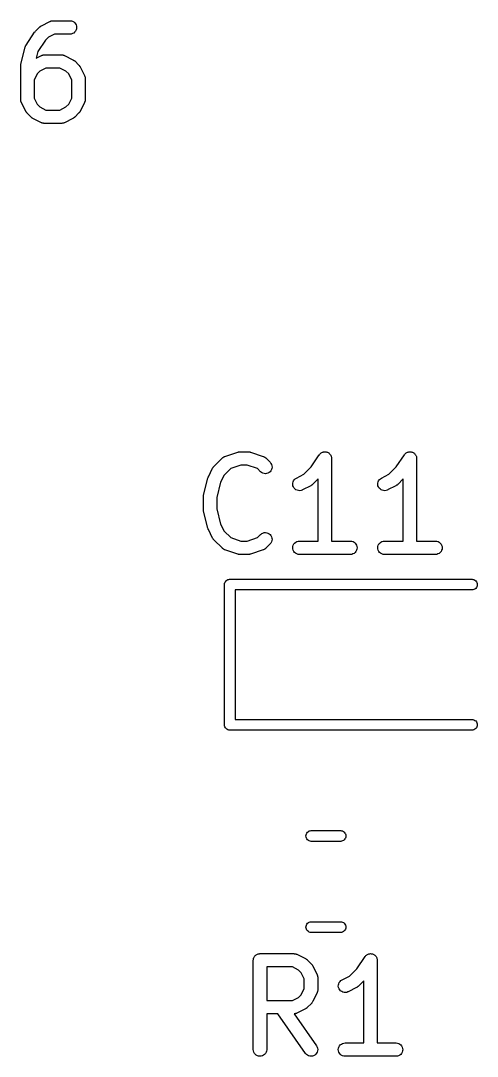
# Model space of a CAD drawing. Extents: x 123.1 to 175.8, y -128.4 to -81.3.
# Drawn here: x 156.51 to 161.62, y -122.83 to -111.23 of the extents above; entities that cross this region are included whole.
import ezdxf

# ---------------------------------------------------------------- set-up
doc = ezdxf.new("R2010")
doc.units = 0
doc.header["$MEASUREMENT"] = 0
doc.layers.add('BLACK', color=7, linetype='CONTINUOUS')

msp = doc.modelspace()

# ---------------------------------------------------------------- linework, layer by layer
at = {"layer": 'BLACK', "linetype": 'CONTINUOUS'}
for p, q in [((156.678, -111.353), (156.726, -111.305)), ((156.726, -111.304), (156.73, -111.302)), ((156.726, -111.305), (156.726, -111.304)), ((156.73, -111.302), (156.733, -111.299)), ((156.733, -111.299), (156.735, -111.297)), ((156.735, -111.297), (156.738, -111.295)), ((156.738, -111.295), (156.742, -111.293)), ((156.742, -111.293), (156.745, -111.291)), ((156.745, -111.291), (156.84, -111.243)), ((156.84, -111.243), (156.841, -111.243)), ((156.841, -111.243), (156.843, -111.242)), ((156.843, -111.242), (156.845, -111.241)), ((156.845, -111.241), (156.85, -111.24)), ((156.85, -111.24), (156.855, -111.238)), ((156.855, -111.238), (156.857, -111.237)), ((156.857, -111.237), (156.859, -111.237)), ((156.859, -111.237), (156.865, -111.236)), ((156.865, -111.236), (156.87, -111.236)), ((156.87, -111.236), (156.872, -111.236)), ((156.872, -111.236), (156.874, -111.235)), ((156.874, -111.235), (157.064, -111.235)), ((157.064, -111.235), (157.066, -111.235)), ((157.066, -111.235), (157.08, -111.237)), ((157.08, -111.237), (157.094, -111.241)), ((157.094, -111.241), (157.107, -111.248)), ((157.107, -111.248), (157.118, -111.258)), ((157.118, -111.258), (157.127, -111.269)), ((157.127, -111.269), (157.134, -111.282)), ((157.134, -111.282), (157.138, -111.296)), ((157.138, -111.325), (157.134, -111.339)), ((157.138, -111.296), (157.139, -111.311)), ((157.139, -111.311), (157.138, -111.325)), ((156.573, -111.507), (156.669, -111.364)), ((156.669, -111.363), (156.674, -111.358)), ((156.669, -111.364), (156.669, -111.363)), ((156.669, -111.364), (156.669, -111.364)), ((156.669, -111.364), (156.669, -111.364)), ((156.669, -111.364), (156.669, -111.364)), ((156.674, -111.358), (156.678, -111.353)), ((156.823, -111.42), (156.789, -111.453)), ((156.892, -111.385), (156.823, -111.42)), ((157.064, -111.385), (156.892, -111.385)), ((157.079, -111.384), (157.064, -111.385)), ((157.093, -111.38), (157.079, -111.384)), ((157.106, -111.373), (157.093, -111.38)), ((157.117, -111.364), (157.106, -111.373)), ((157.127, -111.352), (157.117, -111.364)), ((157.134, -111.339), (157.127, -111.352)), ((156.516, -111.721), (156.563, -111.53)), ((156.563, -111.529), (156.565, -111.525)), ((156.563, -111.53), (156.563, -111.529)), ((156.565, -111.525), (156.567, -111.52)), ((156.567, -111.52), (156.568, -111.518)), ((156.568, -111.518), (156.569, -111.516)), ((156.569, -111.516), (156.571, -111.511)), ((156.571, -111.511), (156.573, -111.507)), ((156.789, -111.453), (156.706, -111.579)), ((156.706, -111.579), (156.687, -111.653)), ((156.687, -111.653), (156.745, -111.624)), ((156.745, -111.624), (156.746, -111.624)), ((156.746, -111.624), (156.748, -111.623)), ((156.748, -111.623), (156.75, -111.622)), ((156.75, -111.622), (156.755, -111.621)), ((156.755, -111.621), (156.76, -111.619)), ((156.76, -111.619), (156.762, -111.618)), ((156.762, -111.618), (156.764, -111.618)), ((156.764, -111.618), (156.769, -111.617)), ((156.769, -111.617), (156.774, -111.616)), ((156.774, -111.616), (156.777, -111.617)), ((156.777, -111.617), (156.779, -111.616)), ((156.779, -111.616), (156.969, -111.616)), ((156.969, -111.616), (156.97, -111.616)), ((156.97, -111.616), (156.972, -111.617)), ((156.972, -111.617), (156.975, -111.617)), ((156.975, -111.617), (156.98, -111.617)), ((156.98, -111.617), (156.985, -111.618)), ((156.985, -111.618), (156.987, -111.619)), ((156.987, -111.619), (156.989, -111.619)), ((156.989, -111.619), (156.994, -111.621)), ((156.994, -111.621), (156.999, -111.622)), ((156.999, -111.622), (157.001, -111.623)), ((157.001, -111.623), (157.003, -111.624)), ((157.003, -111.624), (157.098, -111.672)), ((157.098, -111.672), (157.099, -111.672)), ((157.099, -111.672), (157.102, -111.675)), ((157.102, -111.675), (157.106, -111.677)), ((157.106, -111.677), (157.109, -111.679)), ((157.109, -111.679), (157.111, -111.68)), ((156.513, -111.735), (156.514, -111.729)), ((156.513, -111.737), (156.513, -111.735)), ((156.513, -111.738), (156.513, -111.737)), ((156.513, -111.739), (156.513, -111.738)), ((156.513, -112.12), (156.513, -111.739)), ((156.514, -111.729), (156.515, -111.723)), ((156.515, -111.722), (156.516, -111.721)), ((156.515, -111.723), (156.515, -111.722)), ((156.796, -111.766), (156.728, -111.801)), ((156.952, -111.766), (156.796, -111.766)), ((157.02, -111.801), (156.952, -111.766)), ((157.111, -111.68), (157.114, -111.683)), ((157.114, -111.683), (157.118, -111.686)), ((157.118, -111.686), (157.165, -111.734)), ((157.165, -111.734), (157.166, -111.734)), ((157.166, -111.734), (157.168, -111.738)), ((157.168, -111.738), (157.171, -111.741)), ((157.171, -111.741), (157.173, -111.743)), ((157.173, -111.743), (157.175, -111.746)), ((157.175, -111.746), (157.177, -111.749)), ((157.177, -111.749), (157.179, -111.753)), ((157.179, -111.753), (157.227, -111.848)), ((156.698, -111.831), (156.663, -111.9)), ((156.663, -111.9), (156.663, -112.102)), ((156.728, -111.801), (156.698, -111.831)), ((157.05, -111.831), (157.02, -111.801)), ((157.085, -111.9), (157.05, -111.831)), ((157.085, -112.102), (157.085, -111.9)), ((157.227, -111.848), (157.227, -111.849)), ((157.227, -111.849), (157.228, -111.851)), ((157.228, -111.851), (157.229, -111.853)), ((157.229, -111.853), (157.231, -111.858)), ((157.231, -111.858), (157.232, -111.863)), ((157.232, -111.863), (157.233, -111.865)), ((157.233, -111.865), (157.233, -111.867)), ((157.233, -111.867), (157.234, -111.872)), ((157.234, -111.872), (157.235, -111.877)), ((157.235, -111.877), (157.234, -111.88)), ((157.234, -111.88), (157.235, -111.882)), ((157.235, -111.882), (157.235, -112.12)), ((156.513, -112.122), (156.513, -112.12)), ((156.513, -112.124), (156.513, -112.122)), ((156.514, -112.129), (156.513, -112.124)), ((156.515, -112.134), (156.514, -112.129)), ((156.515, -112.137), (156.515, -112.134)), ((156.516, -112.139), (156.515, -112.137)), ((156.517, -112.144), (156.516, -112.139)), ((156.663, -112.102), (156.698, -112.171)), ((157.05, -112.171), (157.085, -112.102)), ((157.232, -112.14), (157.23, -112.145)), ((157.233, -112.135), (157.232, -112.138)), ((157.232, -112.138), (157.232, -112.14)), ((157.234, -112.13), (157.233, -112.135)), ((157.235, -112.121), (157.234, -112.123)), ((157.234, -112.123), (157.235, -112.125)), ((157.235, -112.125), (157.234, -112.13)), ((157.235, -112.12), (157.235, -112.121)), ((156.519, -112.148), (156.517, -112.144)), ((156.52, -112.15), (156.519, -112.148)), ((156.521, -112.153), (156.52, -112.15)), ((156.569, -112.249), (156.521, -112.153)), ((156.521, -112.153), (156.521, -112.153)), ((156.571, -112.252), (156.569, -112.249)), ((156.573, -112.256), (156.571, -112.252)), ((156.575, -112.258), (156.573, -112.256)), ((156.577, -112.261), (156.575, -112.258)), ((156.698, -112.171), (156.728, -112.201)), ((156.728, -112.201), (156.796, -112.235)), ((156.796, -112.235), (156.952, -112.235)), ((156.952, -112.235), (157.02, -112.201)), ((157.02, -112.201), (157.05, -112.171)), ((157.174, -112.257), (157.172, -112.259)), ((157.176, -112.253), (157.174, -112.257)), ((157.179, -112.25), (157.176, -112.253)), ((157.227, -112.153), (157.179, -112.249)), ((157.179, -112.249), (157.179, -112.25)), ((157.228, -112.151), (157.227, -112.153)), ((157.229, -112.149), (157.228, -112.151)), ((157.23, -112.145), (157.229, -112.149)), ((156.58, -112.264), (156.577, -112.261)), ((156.582, -112.267), (156.58, -112.264)), ((156.583, -112.268), (156.582, -112.267)), ((156.63, -112.316), (156.583, -112.268)), ((156.634, -112.318), (156.63, -112.316)), ((156.637, -112.321), (156.634, -112.318)), ((156.639, -112.323), (156.637, -112.321)), ((156.642, -112.325), (156.639, -112.323)), ((156.646, -112.327), (156.642, -112.325)), ((156.649, -112.329), (156.646, -112.327)), ((156.65, -112.33), (156.649, -112.329)), ((156.745, -112.377), (156.65, -112.33)), ((157.098, -112.33), (157.003, -112.377)), ((157.102, -112.328), (157.098, -112.33)), ((157.105, -112.326), (157.102, -112.328)), ((157.108, -112.324), (157.105, -112.326)), ((157.11, -112.322), (157.108, -112.324)), ((157.113, -112.319), (157.11, -112.322)), ((157.117, -112.317), (157.113, -112.319)), ((157.118, -112.316), (157.117, -112.317)), ((157.165, -112.268), (157.118, -112.316)), ((157.168, -112.265), (157.165, -112.268)), ((157.171, -112.262), (157.168, -112.265)), ((157.172, -112.259), (157.171, -112.262)), ((156.747, -112.378), (156.745, -112.377)), ((156.749, -112.379), (156.747, -112.378)), ((156.754, -112.381), (156.749, -112.379)), ((156.759, -112.383), (156.754, -112.381)), ((156.761, -112.383), (156.759, -112.383)), ((156.763, -112.384), (156.761, -112.383)), ((156.768, -112.384), (156.763, -112.384)), ((156.773, -112.385), (156.768, -112.384)), ((156.776, -112.385), (156.773, -112.385)), ((156.778, -112.385), (156.776, -112.385)), ((156.779, -112.385), (156.778, -112.385)), ((156.969, -112.385), (156.779, -112.385)), ((156.971, -112.385), (156.969, -112.385)), ((156.974, -112.385), (156.971, -112.385)), ((156.979, -112.384), (156.974, -112.385)), ((156.984, -112.384), (156.979, -112.384)), ((156.986, -112.383), (156.984, -112.384)), ((156.988, -112.383), (156.986, -112.383)), ((156.993, -112.381), (156.988, -112.383)), ((156.998, -112.38), (156.993, -112.381)), ((157, -112.379), (156.998, -112.38)), ((157.002, -112.378), (157, -112.379)), ((157.003, -112.377), (157.002, -112.378)), ((158.8, -116.114), (158.943, -116.066)), ((158.943, -116.066), (158.944, -116.066)), ((158.944, -116.066), (158.948, -116.065)), ((158.948, -116.065), (158.952, -116.064)), ((158.952, -116.064), (158.955, -116.064)), ((158.955, -116.064), (158.958, -116.063)), ((158.958, -116.063), (158.962, -116.063)), ((158.962, -116.063), (158.966, -116.062)), ((158.966, -116.062), (159.062, -116.062)), ((159.062, -116.062), (159.063, -116.062)), ((159.063, -116.062), (159.067, -116.063)), ((159.067, -116.063), (159.071, -116.063)), ((159.071, -116.063), (159.074, -116.064)), ((159.074, -116.064), (159.077, -116.064)), ((159.077, -116.064), (159.081, -116.065)), ((159.081, -116.065), (159.085, -116.066)), ((159.085, -116.066), (159.228, -116.114)), ((159.862, -116.089), (159.866, -116.084)), ((159.866, -116.084), (159.872, -116.079)), ((159.866, -116.084), (159.866, -116.084)), ((159.866, -116.084), (159.866, -116.084)), ((159.872, -116.079), (159.878, -116.075)), ((159.878, -116.075), (159.885, -116.071)), ((159.878, -116.075), (159.878, -116.075)), ((159.878, -116.075), (159.878, -116.075)), ((159.885, -116.071), (159.891, -116.068)), ((159.891, -116.068), (159.898, -116.066)), ((159.891, -116.068), (159.891, -116.068)), ((159.891, -116.068), (159.891, -116.068)), ((159.898, -116.066), (159.905, -116.064)), ((159.905, -116.064), (159.912, -116.063)), ((159.905, -116.064), (159.905, -116.064)), ((159.905, -116.064), (159.905, -116.064)), ((159.912, -116.063), (159.919, -116.062)), ((159.919, -116.062), (159.919, -116.062)), ((159.919, -116.062), (159.927, -116.063)), ((159.919, -116.062), (159.919, -116.062)), ((159.927, -116.063), (159.934, -116.064)), ((159.934, -116.064), (159.934, -116.064)), ((159.934, -116.064), (159.934, -116.064)), ((159.934, -116.064), (159.941, -116.066)), ((159.941, -116.066), (159.948, -116.068)), ((159.948, -116.068), (159.948, -116.068)), ((159.948, -116.068), (159.948, -116.068)), ((159.948, -116.068), (159.955, -116.072)), ((159.955, -116.072), (159.961, -116.075)), ((159.961, -116.075), (159.961, -116.075)), ((159.961, -116.075), (159.961, -116.075)), ((159.961, -116.075), (159.966, -116.08)), ((159.966, -116.08), (159.972, -116.085)), ((159.972, -116.085), (159.972, -116.085)), ((159.972, -116.085), (159.972, -116.085)), ((159.972, -116.085), (159.977, -116.091)), ((160.814, -116.089), (160.819, -116.084)), ((160.819, -116.084), (160.825, -116.079)), ((160.819, -116.084), (160.819, -116.084)), ((160.819, -116.084), (160.819, -116.084)), ((160.825, -116.079), (160.83, -116.075)), ((160.83, -116.075), (160.837, -116.071)), ((160.83, -116.075), (160.83, -116.075)), ((160.83, -116.075), (160.83, -116.075)), ((160.837, -116.071), (160.843, -116.068)), ((160.843, -116.068), (160.85, -116.066)), ((160.843, -116.068), (160.843, -116.068)), ((160.843, -116.068), (160.843, -116.068)), ((160.85, -116.066), (160.857, -116.064)), ((160.857, -116.064), (160.864, -116.063)), ((160.857, -116.064), (160.857, -116.064)), ((160.857, -116.064), (160.857, -116.064)), ((160.864, -116.063), (160.872, -116.062)), ((160.872, -116.062), (160.872, -116.062)), ((160.872, -116.062), (160.879, -116.063)), ((160.872, -116.062), (160.872, -116.062)), ((160.879, -116.063), (160.886, -116.064)), ((160.886, -116.064), (160.886, -116.064)), ((160.886, -116.064), (160.886, -116.064)), ((160.886, -116.064), (160.894, -116.066)), ((160.894, -116.066), (160.9, -116.068)), ((160.9, -116.068), (160.9, -116.068)), ((160.9, -116.068), (160.9, -116.068)), ((160.9, -116.068), (160.907, -116.072)), ((160.907, -116.072), (160.913, -116.075)), ((160.913, -116.075), (160.913, -116.075)), ((160.913, -116.075), (160.913, -116.075)), ((160.913, -116.075), (160.919, -116.08)), ((160.919, -116.08), (160.924, -116.085)), ((160.924, -116.085), (160.924, -116.085)), ((160.924, -116.085), (160.924, -116.085)), ((160.924, -116.085), (160.929, -116.091)), ((158.675, -116.227), (158.771, -116.132)), ((158.771, -116.131), (158.773, -116.13)), ((158.771, -116.132), (158.771, -116.131)), ((158.773, -116.13), (158.775, -116.128)), ((158.775, -116.128), (158.779, -116.125)), ((158.779, -116.125), (158.783, -116.122)), ((158.783, -116.122), (158.785, -116.121)), ((158.785, -116.121), (158.786, -116.12)), ((158.786, -116.12), (158.791, -116.118)), ((158.791, -116.118), (158.796, -116.115)), ((158.796, -116.115), (158.798, -116.115)), ((158.798, -116.115), (158.8, -116.114)), ((159.228, -116.114), (159.229, -116.114)), ((159.229, -116.114), (159.231, -116.115)), ((159.231, -116.115), (159.233, -116.116)), ((159.233, -116.116), (159.238, -116.118)), ((159.238, -116.118), (159.243, -116.12)), ((159.243, -116.12), (159.244, -116.122)), ((159.244, -116.122), (159.246, -116.123)), ((159.246, -116.123), (159.25, -116.126)), ((159.25, -116.126), (159.254, -116.129)), ((159.254, -116.129), (159.256, -116.131)), ((159.256, -116.131), (159.258, -116.132)), ((159.258, -116.132), (159.305, -116.18)), ((159.305, -116.18), (159.306, -116.18)), ((159.306, -116.18), (159.315, -116.192)), ((159.315, -116.192), (159.322, -116.205)), ((159.765, -116.232), (159.856, -116.096)), ((159.856, -116.096), (159.857, -116.095)), ((159.857, -116.095), (159.862, -116.089)), ((159.857, -116.095), (159.857, -116.095)), ((159.857, -116.095), (159.857, -116.095)), ((159.857, -116.095), (159.857, -116.095)), ((159.977, -116.091), (159.981, -116.096)), ((159.981, -116.096), (159.981, -116.096)), ((159.981, -116.096), (159.981, -116.096)), ((159.981, -116.096), (159.985, -116.103)), ((159.985, -116.103), (159.988, -116.109)), ((159.988, -116.109), (159.988, -116.109)), ((159.988, -116.109), (159.988, -116.109)), ((159.988, -116.109), (159.99, -116.116)), ((159.99, -116.116), (159.992, -116.123)), ((159.992, -116.123), (159.992, -116.123)), ((159.992, -116.123), (159.992, -116.123)), ((159.992, -116.123), (159.993, -116.13)), ((159.993, -116.13), (159.994, -116.137)), ((159.994, -116.137), (159.994, -117.062)), ((160.718, -116.232), (160.809, -116.096)), ((160.809, -116.095), (160.814, -116.089)), ((160.809, -116.096), (160.809, -116.095)), ((160.809, -116.095), (160.809, -116.095)), ((160.809, -116.095), (160.809, -116.095)), ((160.809, -116.095), (160.809, -116.095)), ((160.929, -116.091), (160.934, -116.096)), ((160.934, -116.096), (160.934, -116.096)), ((160.934, -116.096), (160.934, -116.096)), ((160.934, -116.096), (160.937, -116.103)), ((160.937, -116.103), (160.941, -116.109)), ((160.941, -116.109), (160.941, -116.109)), ((160.941, -116.109), (160.941, -116.109)), ((160.941, -116.109), (160.943, -116.116)), ((160.943, -116.116), (160.945, -116.123)), ((160.945, -116.123), (160.945, -116.123)), ((160.945, -116.123), (160.945, -116.123)), ((160.945, -116.123), (160.945, -116.13)), ((160.945, -116.13), (160.946, -116.137)), ((160.946, -116.137), (160.946, -117.062)), ((158.614, -116.342), (158.661, -116.247)), ((158.661, -116.247), (158.662, -116.246)), ((158.662, -116.246), (158.664, -116.242)), ((158.664, -116.242), (158.666, -116.239)), ((158.666, -116.239), (158.668, -116.236)), ((158.668, -116.236), (158.67, -116.233)), ((158.67, -116.233), (158.673, -116.23)), ((158.673, -116.23), (158.675, -116.227)), ((158.864, -116.251), (158.79, -116.325)), ((158.979, -116.212), (158.864, -116.251)), ((159.049, -116.212), (158.979, -116.212)), ((159.164, -116.251), (159.049, -116.212)), ((159.199, -116.286), (159.164, -116.251)), ((159.21, -116.295), (159.199, -116.286)), ((159.223, -116.302), (159.21, -116.295)), ((159.237, -116.306), (159.223, -116.302)), ((159.252, -116.308), (159.237, -116.306)), ((159.266, -116.306), (159.252, -116.308)), ((159.28, -116.302), (159.266, -116.306)), ((159.293, -116.295), (159.28, -116.302)), ((159.305, -116.286), (159.293, -116.295)), ((159.314, -116.275), (159.305, -116.286)), ((159.321, -116.262), (159.314, -116.275)), ((159.326, -116.248), (159.321, -116.262)), ((159.322, -116.205), (159.326, -116.219)), ((159.326, -116.219), (159.327, -116.233)), ((159.327, -116.233), (159.326, -116.248)), ((159.6, -116.356), (159.684, -116.314)), ((159.684, -116.314), (159.765, -116.232)), ((160.552, -116.356), (160.636, -116.314)), ((160.636, -116.314), (160.718, -116.232)), ((158.56, -116.548), (158.608, -116.357)), ((158.608, -116.356), (158.611, -116.349)), ((158.608, -116.357), (158.608, -116.356)), ((158.608, -116.356), (158.608, -116.356)), ((158.608, -116.356), (158.608, -116.356)), ((158.611, -116.349), (158.613, -116.343)), ((158.613, -116.343), (158.614, -116.342)), ((158.614, -116.342), (158.614, -116.342)), ((158.751, -116.402), (158.708, -116.575)), ((158.79, -116.325), (158.751, -116.402)), ((159.558, -116.428), (159.559, -116.413)), ((159.561, -116.442), (159.558, -116.428)), ((159.559, -116.413), (159.562, -116.399)), ((159.562, -116.399), (159.568, -116.386)), ((159.568, -116.386), (159.577, -116.374)), ((159.577, -116.374), (159.587, -116.364)), ((159.587, -116.364), (159.6, -116.356)), ((159.777, -116.432), (159.774, -116.435)), ((159.781, -116.429), (159.777, -116.432)), ((159.844, -116.366), (159.781, -116.429)), ((159.781, -116.429), (159.781, -116.429)), ((159.844, -117.062), (159.844, -116.366)), ((160.511, -116.413), (160.514, -116.399)), ((160.511, -116.428), (160.511, -116.413)), ((160.513, -116.442), (160.511, -116.428)), ((160.514, -116.399), (160.52, -116.386)), ((160.52, -116.386), (160.529, -116.374)), ((160.529, -116.374), (160.54, -116.364)), ((160.54, -116.364), (160.552, -116.356)), ((160.73, -116.432), (160.727, -116.435)), ((160.733, -116.429), (160.73, -116.432)), ((160.734, -116.429), (160.733, -116.429)), ((160.796, -116.366), (160.734, -116.429)), ((160.796, -117.062), (160.796, -116.366)), ((158.56, -116.549), (158.56, -116.548)), ((158.56, -116.55), (158.56, -116.549)), ((159.566, -116.456), (159.561, -116.442)), ((159.573, -116.469), (159.566, -116.456)), ((159.583, -116.479), (159.573, -116.469)), ((159.595, -116.488), (159.583, -116.479)), ((159.609, -116.494), (159.595, -116.488)), ((159.623, -116.497), (159.609, -116.494)), ((159.637, -116.498), (159.623, -116.497)), ((159.652, -116.496), (159.637, -116.498)), ((159.666, -116.491), (159.652, -116.496)), ((159.667, -116.49), (159.666, -116.491)), ((159.762, -116.443), (159.667, -116.49)), ((159.765, -116.44), (159.762, -116.443)), ((159.769, -116.438), (159.765, -116.44)), ((159.772, -116.436), (159.769, -116.438)), ((159.774, -116.435), (159.772, -116.436)), ((160.518, -116.456), (160.513, -116.442)), ((160.526, -116.469), (160.518, -116.456)), ((160.536, -116.479), (160.526, -116.469)), ((160.548, -116.488), (160.536, -116.479)), ((160.561, -116.494), (160.548, -116.488)), ((160.575, -116.497), (160.561, -116.494)), ((160.59, -116.498), (160.575, -116.497)), ((160.604, -116.496), (160.59, -116.498)), ((160.618, -116.491), (160.604, -116.496)), ((160.619, -116.49), (160.618, -116.491)), ((160.714, -116.443), (160.619, -116.49)), ((160.718, -116.44), (160.714, -116.443)), ((160.722, -116.438), (160.718, -116.44)), ((160.724, -116.436), (160.722, -116.438)), ((160.727, -116.435), (160.724, -116.436)), ((158.558, -116.562), (158.559, -116.556)), ((158.558, -116.564), (158.558, -116.562)), ((158.558, -116.565), (158.558, -116.564)), ((158.558, -116.566), (158.558, -116.565)), ((158.558, -116.709), (158.558, -116.566)), ((158.559, -116.556), (158.56, -116.55)), ((158.708, -116.575), (158.708, -116.7)), ((158.558, -116.71), (158.558, -116.709)), ((158.558, -116.711), (158.558, -116.71)), ((158.559, -116.717), (158.558, -116.711)), ((158.56, -116.723), (158.559, -116.717)), ((158.56, -116.725), (158.56, -116.723)), ((158.56, -116.726), (158.56, -116.725)), ((158.56, -116.727), (158.56, -116.726)), ((158.608, -116.917), (158.56, -116.727)), ((158.708, -116.7), (158.751, -116.873)), ((158.751, -116.873), (158.79, -116.95)), ((158.608, -116.918), (158.608, -116.917)), ((158.611, -116.925), (158.608, -116.918)), ((158.608, -116.918), (158.608, -116.918)), ((158.613, -116.931), (158.611, -116.925)), ((158.613, -116.932), (158.613, -116.931)), ((158.614, -116.933), (158.613, -116.932)), ((158.613, -116.932), (158.613, -116.932)), ((158.661, -117.028), (158.614, -116.933)), ((158.79, -116.95), (158.864, -117.024)), ((159.164, -117.024), (159.199, -116.989)), ((159.199, -116.989), (159.2, -116.988)), ((159.2, -116.988), (159.211, -116.979)), ((159.211, -116.979), (159.224, -116.973)), ((159.224, -116.973), (159.238, -116.968)), ((159.238, -116.968), (159.253, -116.967)), ((159.253, -116.967), (159.267, -116.969)), ((159.267, -116.969), (159.281, -116.973)), ((159.281, -116.973), (159.294, -116.98)), ((159.294, -116.98), (159.306, -116.989)), ((159.306, -116.989), (159.315, -117.001)), ((159.315, -117.001), (159.322, -117.014)), ((158.663, -117.032), (158.661, -117.028)), ((158.665, -117.035), (158.663, -117.032)), ((158.667, -117.038), (158.665, -117.035)), ((158.669, -117.04), (158.667, -117.038)), ((158.672, -117.044), (158.669, -117.04)), ((158.675, -117.047), (158.672, -117.044)), ((158.675, -117.048), (158.675, -117.047)), ((158.771, -117.143), (158.675, -117.048)), ((158.864, -117.024), (158.979, -117.062)), ((158.979, -117.062), (159.049, -117.062)), ((159.049, -117.062), (159.164, -117.024)), ((159.305, -117.095), (159.258, -117.143)), ((159.314, -117.084), (159.305, -117.095)), ((159.321, -117.071), (159.314, -117.084)), ((159.326, -117.057), (159.321, -117.071)), ((159.322, -117.014), (159.326, -117.028)), ((159.326, -117.028), (159.327, -117.042)), ((159.327, -117.042), (159.326, -117.057)), ((159.558, -117.137), (159.56, -117.122)), ((159.56, -117.122), (159.564, -117.108)), ((159.564, -117.108), (159.571, -117.095)), ((159.571, -117.095), (159.58, -117.084)), ((159.58, -117.084), (159.592, -117.075)), ((159.592, -117.075), (159.605, -117.068)), ((159.605, -117.068), (159.619, -117.064)), ((159.619, -117.064), (159.633, -117.062)), ((159.633, -117.062), (159.844, -117.062)), ((159.994, -117.062), (160.205, -117.062)), ((160.205, -117.062), (160.206, -117.062)), ((160.206, -117.062), (160.22, -117.064)), ((160.22, -117.064), (160.234, -117.068)), ((160.234, -117.068), (160.247, -117.075)), ((160.247, -117.075), (160.258, -117.085)), ((160.258, -117.085), (160.267, -117.096)), ((160.267, -117.096), (160.274, -117.109)), ((160.274, -117.109), (160.278, -117.123)), ((160.278, -117.123), (160.28, -117.138)), ((160.51, -117.137), (160.512, -117.122)), ((160.512, -117.122), (160.516, -117.108)), ((160.516, -117.108), (160.523, -117.095)), ((160.523, -117.095), (160.533, -117.084)), ((160.533, -117.084), (160.544, -117.075)), ((160.544, -117.075), (160.557, -117.068)), ((160.557, -117.068), (160.571, -117.064)), ((160.571, -117.064), (160.585, -117.062)), ((160.585, -117.062), (160.796, -117.062)), ((160.946, -117.062), (161.157, -117.062)), ((161.157, -117.062), (161.158, -117.062)), ((161.158, -117.062), (161.172, -117.064)), ((161.172, -117.064), (161.186, -117.068)), ((161.186, -117.068), (161.199, -117.075)), ((161.199, -117.075), (161.21, -117.085)), ((161.21, -117.085), (161.22, -117.096)), ((161.22, -117.096), (161.226, -117.109)), ((161.226, -117.109), (161.231, -117.123)), ((161.231, -117.123), (161.232, -117.138)), ((158.772, -117.144), (158.771, -117.143)), ((158.774, -117.146), (158.772, -117.144)), ((158.778, -117.149), (158.774, -117.146)), ((158.782, -117.152), (158.778, -117.149)), ((158.784, -117.153), (158.782, -117.152)), ((158.786, -117.154), (158.784, -117.153)), ((158.79, -117.157), (158.786, -117.154)), ((158.795, -117.159), (158.79, -117.157)), ((158.797, -117.16), (158.795, -117.159)), ((158.799, -117.161), (158.797, -117.16)), ((158.8, -117.161), (158.799, -117.161)), ((158.943, -117.209), (158.8, -117.161)), ((158.947, -117.209), (158.943, -117.209)), ((158.951, -117.211), (158.947, -117.209)), ((158.954, -117.211), (158.951, -117.211)), ((158.957, -117.212), (158.954, -117.211)), ((158.961, -117.212), (158.957, -117.212)), ((158.965, -117.212), (158.961, -117.212)), ((158.966, -117.212), (158.965, -117.212)), ((159.062, -117.212), (158.966, -117.212)), ((159.066, -117.212), (159.062, -117.212)), ((159.07, -117.212), (159.066, -117.212)), ((159.073, -117.211), (159.07, -117.212)), ((159.076, -117.211), (159.073, -117.211)), ((159.08, -117.21), (159.076, -117.211)), ((159.084, -117.209), (159.08, -117.21)), ((159.085, -117.209), (159.084, -117.209)), ((159.228, -117.161), (159.085, -117.209)), ((159.23, -117.16), (159.228, -117.161)), ((159.232, -117.159), (159.23, -117.16)), ((159.237, -117.157), (159.232, -117.159)), ((159.242, -117.155), (159.237, -117.157)), ((159.243, -117.154), (159.242, -117.155)), ((159.245, -117.153), (159.243, -117.154)), ((159.249, -117.149), (159.245, -117.153)), ((159.254, -117.147), (159.249, -117.149)), ((159.255, -117.145), (159.254, -117.147)), ((159.257, -117.144), (159.255, -117.145)), ((159.258, -117.143), (159.257, -117.144)), ((159.559, -117.151), (159.558, -117.137)), ((159.564, -117.165), (159.559, -117.151)), ((159.57, -117.178), (159.564, -117.165)), ((159.58, -117.19), (159.57, -117.178)), ((159.591, -117.199), (159.58, -117.19)), ((159.604, -117.206), (159.591, -117.199)), ((159.618, -117.211), (159.604, -117.206)), ((159.632, -117.212), (159.618, -117.211)), ((159.633, -117.212), (159.632, -117.212)), ((160.205, -117.212), (159.633, -117.212)), ((160.219, -117.211), (160.205, -117.212)), ((160.233, -117.207), (160.219, -117.211)), ((160.246, -117.2), (160.233, -117.207)), ((160.257, -117.191), (160.246, -117.2)), ((160.267, -117.179), (160.257, -117.191)), ((160.274, -117.166), (160.267, -117.179)), ((160.278, -117.152), (160.274, -117.166)), ((160.28, -117.138), (160.278, -117.152)), ((160.512, -117.151), (160.51, -117.137)), ((160.516, -117.165), (160.512, -117.151)), ((160.523, -117.178), (160.516, -117.165)), ((160.532, -117.19), (160.523, -117.178)), ((160.543, -117.199), (160.532, -117.19)), ((160.556, -117.206), (160.543, -117.199)), ((160.57, -117.211), (160.556, -117.206)), ((160.584, -117.212), (160.57, -117.211)), ((160.585, -117.212), (160.584, -117.212)), ((161.157, -117.212), (160.585, -117.212)), ((161.171, -117.211), (161.157, -117.212)), ((161.185, -117.207), (161.171, -117.211)), ((161.198, -117.2), (161.185, -117.207)), ((161.21, -117.191), (161.198, -117.2)), ((161.219, -117.179), (161.21, -117.191)), ((161.226, -117.166), (161.219, -117.179)), ((161.23, -117.152), (161.226, -117.166)), ((161.232, -117.138), (161.23, -117.152)), ((158.795, -117.55), (158.796, -117.538)), ((158.795, -117.553), (158.795, -117.55)), ((158.795, -119.117), (158.795, -117.553)), ((158.796, -117.538), (158.799, -117.527)), ((158.799, -117.527), (158.805, -117.517)), ((158.805, -117.517), (158.812, -117.507)), ((158.812, -117.507), (158.822, -117.5)), ((158.822, -117.5), (158.832, -117.494)), ((158.832, -117.494), (158.843, -117.491)), ((158.843, -117.491), (158.852, -117.49)), ((158.852, -117.49), (158.855, -117.49)), ((158.855, -117.49), (158.858, -117.49)), ((158.858, -117.49), (161.568, -117.49)), ((161.568, -117.49), (161.577, -117.491)), ((161.577, -117.491), (161.588, -117.494)), ((161.588, -117.494), (161.598, -117.5)), ((161.598, -117.5), (161.608, -117.507)), ((161.608, -117.593), (161.598, -117.6)), ((161.608, -117.507), (161.615, -117.517)), ((161.615, -117.583), (161.608, -117.593)), ((161.615, -117.517), (161.621, -117.527)), ((161.621, -117.573), (161.615, -117.583)), ((161.621, -117.527), (161.624, -117.538)), ((161.624, -117.562), (161.621, -117.573)), ((161.624, -117.538), (161.625, -117.55)), ((161.625, -117.55), (161.624, -117.562)), ((161.568, -117.61), (158.915, -117.61)), ((158.915, -117.61), (158.915, -119.06)), ((161.577, -117.609), (161.568, -117.61)), ((161.588, -117.606), (161.577, -117.609)), ((161.598, -117.6), (161.588, -117.606)), ((158.915, -119.06), (161.568, -119.06)), ((161.568, -119.06), (161.577, -119.061)), ((161.577, -119.061), (161.588, -119.064)), ((161.588, -119.064), (161.598, -119.07)), ((161.598, -119.07), (161.608, -119.077)), ((161.608, -119.077), (161.615, -119.087)), ((161.615, -119.087), (161.621, -119.097)), ((161.621, -119.097), (161.624, -119.108)), ((158.795, -119.12), (158.795, -119.117)), ((158.796, -119.132), (158.795, -119.12)), ((158.799, -119.143), (158.796, -119.132)), ((158.805, -119.153), (158.799, -119.143)), ((158.812, -119.163), (158.805, -119.153)), ((158.822, -119.17), (158.812, -119.163)), ((158.832, -119.176), (158.822, -119.17)), ((158.843, -119.179), (158.832, -119.176)), ((158.852, -119.18), (158.843, -119.179)), ((158.855, -119.18), (158.852, -119.18)), ((158.852, -119.18), (158.852, -119.18)), ((158.858, -119.18), (158.855, -119.18)), ((161.568, -119.18), (158.858, -119.18)), ((161.577, -119.179), (161.568, -119.18)), ((161.588, -119.176), (161.577, -119.179)), ((161.598, -119.17), (161.588, -119.176)), ((161.608, -119.163), (161.598, -119.17)), ((161.615, -119.153), (161.608, -119.163)), ((161.621, -119.143), (161.615, -119.153)), ((161.624, -119.132), (161.621, -119.143)), ((161.624, -119.108), (161.625, -119.12)), ((161.625, -119.12), (161.624, -119.132)), ((159.707, -120.365), (159.708, -120.353)), ((159.708, -120.377), (159.707, -120.365)), ((159.708, -120.353), (159.712, -120.342)), ((159.712, -120.342), (159.717, -120.332)), ((159.717, -120.332), (159.725, -120.322)), ((159.725, -120.322), (159.734, -120.315)), ((159.734, -120.315), (159.744, -120.309)), ((159.744, -120.309), (159.755, -120.306)), ((159.755, -120.306), (159.764, -120.305)), ((159.764, -120.305), (160.096, -120.305)), ((160.096, -120.305), (160.105, -120.306)), ((160.105, -120.306), (160.116, -120.309)), ((160.116, -120.309), (160.126, -120.315)), ((160.126, -120.315), (160.135, -120.322)), ((160.135, -120.322), (160.143, -120.332)), ((160.143, -120.332), (160.148, -120.342)), ((160.148, -120.342), (160.152, -120.353)), ((160.152, -120.353), (160.153, -120.365)), ((160.153, -120.365), (160.152, -120.377)), ((159.712, -120.388), (159.708, -120.377)), ((159.717, -120.398), (159.712, -120.388)), ((159.725, -120.408), (159.717, -120.398)), ((159.734, -120.415), (159.725, -120.408)), ((159.744, -120.421), (159.734, -120.415)), ((159.755, -120.424), (159.744, -120.421)), ((159.764, -120.425), (159.755, -120.424)), ((160.096, -120.425), (159.764, -120.425)), ((160.105, -120.424), (160.096, -120.425)), ((160.116, -120.421), (160.105, -120.424)), ((160.126, -120.415), (160.116, -120.421)), ((160.135, -120.408), (160.126, -120.415)), ((160.143, -120.398), (160.135, -120.408)), ((160.148, -120.388), (160.143, -120.398)), ((160.152, -120.377), (160.148, -120.388)), ((159.707, -121.385), (159.708, -121.373)), ((159.708, -121.397), (159.707, -121.385)), ((159.708, -121.373), (159.712, -121.362)), ((159.712, -121.408), (159.708, -121.397)), ((159.712, -121.362), (159.717, -121.352)), ((159.717, -121.418), (159.712, -121.408)), ((159.717, -121.352), (159.725, -121.342)), ((159.725, -121.428), (159.717, -121.418)), ((159.725, -121.342), (159.734, -121.335)), ((159.734, -121.335), (159.744, -121.329)), ((159.744, -121.329), (159.755, -121.326)), ((159.755, -121.326), (159.764, -121.325)), ((159.764, -121.325), (160.096, -121.325)), ((160.096, -121.325), (160.105, -121.326)), ((160.105, -121.326), (160.116, -121.329)), ((160.116, -121.329), (160.126, -121.335)), ((160.126, -121.335), (160.135, -121.342)), ((160.135, -121.342), (160.143, -121.352)), ((160.143, -121.418), (160.135, -121.428)), ((160.143, -121.352), (160.148, -121.362)), ((160.148, -121.408), (160.143, -121.418)), ((160.148, -121.362), (160.152, -121.373)), ((160.152, -121.397), (160.148, -121.408)), ((160.152, -121.373), (160.153, -121.385)), ((160.153, -121.385), (160.152, -121.397)), ((159.734, -121.435), (159.725, -121.428)), ((159.744, -121.441), (159.734, -121.435)), ((159.755, -121.444), (159.744, -121.441)), ((159.764, -121.445), (159.755, -121.444)), ((160.096, -121.445), (159.764, -121.445)), ((160.105, -121.444), (160.096, -121.445)), ((160.116, -121.441), (160.105, -121.444)), ((160.126, -121.435), (160.116, -121.441)), ((160.135, -121.428), (160.126, -121.435)), ((159.117, -121.756), (159.118, -121.749)), ((159.117, -121.757), (159.117, -121.756)), ((159.117, -122.757), (159.117, -121.757)), ((159.117, -121.757), (159.117, -121.757)), ((159.117, -121.757), (159.117, -121.757)), ((159.117, -121.757), (159.117, -121.757)), ((159.118, -121.749), (159.118, -121.742)), ((159.118, -121.742), (159.119, -121.742)), ((159.119, -121.742), (159.121, -121.735)), ((159.119, -121.742), (159.119, -121.742)), ((159.121, -121.735), (159.123, -121.728)), ((159.123, -121.728), (159.126, -121.722)), ((159.123, -121.728), (159.123, -121.728)), ((159.123, -121.728), (159.123, -121.728)), ((159.126, -121.722), (159.13, -121.715)), ((159.13, -121.715), (159.135, -121.71)), ((159.13, -121.715), (159.13, -121.715)), ((159.13, -121.715), (159.13, -121.715)), ((159.135, -121.71), (159.139, -121.704)), ((159.139, -121.704), (159.145, -121.699)), ((159.139, -121.704), (159.139, -121.704)), ((159.139, -121.704), (159.139, -121.704)), ((159.145, -121.699), (159.15, -121.695)), ((159.15, -121.695), (159.151, -121.695)), ((159.151, -121.695), (159.157, -121.691)), ((159.151, -121.695), (159.151, -121.695)), ((159.157, -121.691), (159.163, -121.688)), ((159.163, -121.688), (159.164, -121.688)), ((159.164, -121.688), (159.171, -121.686)), ((159.164, -121.688), (159.164, -121.688)), ((159.171, -121.686), (159.177, -121.684)), ((159.177, -121.684), (159.178, -121.684)), ((159.178, -121.684), (159.185, -121.683)), ((159.178, -121.684), (159.178, -121.684)), ((159.185, -121.683), (159.192, -121.682)), ((159.192, -121.682), (159.573, -121.682)), ((159.573, -121.682), (159.574, -121.682)), ((159.574, -121.682), (159.576, -121.683)), ((159.576, -121.683), (159.578, -121.683)), ((159.578, -121.683), (159.583, -121.683)), ((159.583, -121.683), (159.588, -121.684)), ((159.588, -121.684), (159.591, -121.685)), ((159.591, -121.685), (159.593, -121.685)), ((159.593, -121.685), (159.598, -121.687)), ((159.598, -121.687), (159.602, -121.688)), ((159.602, -121.688), (159.604, -121.69)), ((159.604, -121.69), (159.606, -121.69)), ((159.606, -121.69), (159.702, -121.738)), ((159.702, -121.738), (159.703, -121.738)), ((159.703, -121.738), (159.706, -121.741)), ((159.706, -121.741), (159.71, -121.743)), ((159.71, -121.743), (159.712, -121.745)), ((159.712, -121.745), (159.715, -121.746)), ((159.715, -121.746), (159.718, -121.749)), ((159.718, -121.749), (159.721, -121.752)), ((159.721, -121.752), (159.769, -121.8)), ((160.276, -121.852), (160.368, -121.716)), ((160.368, -121.715), (160.373, -121.709)), ((160.368, -121.716), (160.368, -121.715)), ((160.368, -121.715), (160.368, -121.715)), ((160.368, -121.715), (160.368, -121.715)), ((160.368, -121.715), (160.368, -121.715)), ((160.373, -121.709), (160.378, -121.704)), ((160.378, -121.704), (160.383, -121.699)), ((160.378, -121.704), (160.378, -121.704)), ((160.378, -121.704), (160.378, -121.704)), ((160.383, -121.699), (160.389, -121.695)), ((160.389, -121.695), (160.396, -121.691)), ((160.389, -121.695), (160.389, -121.695)), ((160.389, -121.695), (160.389, -121.695)), ((160.396, -121.691), (160.402, -121.688)), ((160.402, -121.688), (160.409, -121.686)), ((160.402, -121.688), (160.402, -121.688)), ((160.402, -121.688), (160.402, -121.688)), ((160.409, -121.686), (160.416, -121.684)), ((160.416, -121.684), (160.423, -121.683)), ((160.416, -121.684), (160.416, -121.684)), ((160.416, -121.684), (160.416, -121.684)), ((160.423, -121.683), (160.431, -121.682)), ((160.431, -121.682), (160.431, -121.682)), ((160.431, -121.682), (160.438, -121.683)), ((160.431, -121.682), (160.431, -121.682)), ((160.438, -121.683), (160.445, -121.684)), ((160.445, -121.684), (160.445, -121.684)), ((160.445, -121.684), (160.445, -121.684)), ((160.445, -121.684), (160.452, -121.686)), ((160.452, -121.686), (160.459, -121.688)), ((160.459, -121.688), (160.459, -121.688)), ((160.459, -121.688), (160.459, -121.688)), ((160.459, -121.688), (160.465, -121.692)), ((160.465, -121.692), (160.472, -121.695)), ((160.472, -121.695), (160.472, -121.695)), ((160.472, -121.695), (160.472, -121.695)), ((160.472, -121.695), (160.477, -121.7)), ((160.477, -121.7), (160.483, -121.705)), ((160.483, -121.705), (160.483, -121.705)), ((160.483, -121.705), (160.483, -121.705)), ((160.483, -121.705), (160.488, -121.71)), ((160.488, -121.71), (160.492, -121.716)), ((160.492, -121.716), (160.492, -121.716)), ((160.492, -121.716), (160.493, -121.716)), ((160.493, -121.716), (160.496, -121.722)), ((160.496, -121.722), (160.499, -121.729)), ((160.499, -121.729), (160.499, -121.729)), ((160.499, -121.729), (160.499, -121.729)), ((160.499, -121.729), (160.501, -121.736)), ((160.501, -121.736), (160.504, -121.743)), ((160.504, -121.743), (160.504, -121.743)), ((160.504, -121.743), (160.504, -121.743)), ((160.504, -121.743), (160.504, -121.75)), ((160.504, -121.75), (160.505, -121.757)), ((160.505, -121.757), (160.505, -122.682)), ((159.267, -121.832), (159.267, -122.206)), ((159.555, -121.832), (159.267, -121.832)), ((159.624, -121.867), (159.555, -121.832)), ((159.654, -121.897), (159.624, -121.867)), ((159.769, -121.8), (159.769, -121.8)), ((159.769, -121.8), (159.772, -121.804)), ((159.772, -121.804), (159.775, -121.807)), ((159.775, -121.807), (159.777, -121.809)), ((159.777, -121.809), (159.779, -121.812)), ((159.779, -121.812), (159.781, -121.816)), ((159.781, -121.816), (159.783, -121.819)), ((159.783, -121.819), (159.83, -121.914)), ((160.195, -121.934), (160.276, -121.852)), ((159.688, -121.966), (159.654, -121.897)), ((159.688, -122.073), (159.688, -121.966)), ((159.83, -121.914), (159.831, -121.915)), ((159.831, -121.915), (159.832, -121.917)), ((159.832, -121.917), (159.833, -121.919)), ((159.833, -121.919), (159.834, -121.924)), ((159.834, -121.924), (159.836, -121.929)), ((159.836, -121.929), (159.836, -121.931)), ((159.836, -121.931), (159.837, -121.933)), ((159.837, -121.933), (159.837, -121.938)), ((159.837, -121.938), (159.838, -121.943)), ((159.838, -121.943), (159.838, -121.946)), ((159.838, -121.946), (159.838, -121.948)), ((159.838, -121.948), (159.838, -122.091)), ((160.079, -122.006), (160.088, -121.994)), ((160.088, -121.994), (160.098, -121.984)), ((160.098, -121.984), (160.111, -121.976)), ((160.111, -121.976), (160.195, -121.934)), ((160.355, -121.986), (160.293, -122.049)), ((160.355, -122.682), (160.355, -121.986)), ((159.654, -122.142), (159.688, -122.073)), ((159.834, -122.115), (159.832, -122.12)), ((159.836, -122.111), (159.834, -122.115)), ((159.837, -122.106), (159.836, -122.108)), ((159.836, -122.108), (159.836, -122.111)), ((159.838, -122.096), (159.837, -122.101)), ((159.837, -122.101), (159.837, -122.106)), ((159.838, -122.091), (159.838, -122.092)), ((159.838, -122.092), (159.838, -122.094)), ((159.838, -122.094), (159.838, -122.096)), ((160.069, -122.048), (160.07, -122.033)), ((160.072, -122.062), (160.069, -122.048)), ((160.07, -122.033), (160.073, -122.019)), ((160.077, -122.076), (160.072, -122.062)), ((160.073, -122.019), (160.079, -122.006)), ((160.085, -122.089), (160.077, -122.076)), ((160.095, -122.099), (160.085, -122.089)), ((160.107, -122.108), (160.095, -122.099)), ((160.12, -122.114), (160.107, -122.108)), ((160.134, -122.117), (160.12, -122.114)), ((160.163, -122.116), (160.149, -122.118)), ((160.177, -122.111), (160.163, -122.116)), ((160.178, -122.11), (160.177, -122.111)), ((160.273, -122.063), (160.178, -122.11)), ((160.277, -122.06), (160.273, -122.063)), ((160.28, -122.058), (160.277, -122.06)), ((160.283, -122.056), (160.28, -122.058)), ((160.285, -122.055), (160.283, -122.056)), ((160.289, -122.052), (160.285, -122.055)), ((160.292, -122.049), (160.289, -122.052)), ((160.293, -122.049), (160.292, -122.049)), ((159.267, -122.206), (159.555, -122.206)), ((159.555, -122.206), (159.624, -122.172)), ((159.624, -122.172), (159.654, -122.142)), ((159.776, -122.23), (159.774, -122.233)), ((159.778, -122.228), (159.776, -122.23)), ((159.78, -122.224), (159.778, -122.228)), ((159.782, -122.22), (159.78, -122.224)), ((159.783, -122.219), (159.782, -122.22)), ((159.83, -122.124), (159.783, -122.219)), ((159.831, -122.122), (159.83, -122.124)), ((159.832, -122.12), (159.831, -122.122)), ((160.149, -122.118), (160.134, -122.117)), ((159.606, -122.348), (159.605, -122.349)), ((159.702, -122.301), (159.606, -122.348)), ((159.705, -122.298), (159.702, -122.301)), ((159.709, -122.296), (159.705, -122.298)), ((159.711, -122.295), (159.709, -122.296)), ((159.714, -122.293), (159.711, -122.295)), ((159.717, -122.29), (159.714, -122.293)), ((159.72, -122.287), (159.717, -122.29)), ((159.721, -122.287), (159.72, -122.287)), ((159.769, -122.239), (159.721, -122.287)), ((159.771, -122.236), (159.769, -122.239)), ((159.774, -122.233), (159.771, -122.236)), ((159.391, -122.356), (159.267, -122.356)), ((159.267, -122.356), (159.267, -122.757)), ((159.702, -122.8), (159.391, -122.356)), ((159.575, -122.356), (159.574, -122.356)), ((159.574, -122.356), (159.825, -122.714)), ((159.577, -122.356), (159.575, -122.356)), ((159.582, -122.355), (159.577, -122.356)), ((159.587, -122.355), (159.582, -122.355)), ((159.59, -122.354), (159.587, -122.355)), ((159.592, -122.354), (159.59, -122.354)), ((159.597, -122.352), (159.592, -122.354)), ((159.601, -122.351), (159.597, -122.352)), ((159.603, -122.349), (159.601, -122.351)), ((159.605, -122.349), (159.603, -122.349)), ((160.091, -122.704), (160.103, -122.695)), ((160.103, -122.695), (160.116, -122.688)), ((160.116, -122.688), (160.13, -122.684)), ((160.13, -122.684), (160.144, -122.682)), ((160.144, -122.682), (160.355, -122.682)), ((160.505, -122.682), (160.716, -122.682)), ((160.716, -122.682), (160.717, -122.682)), ((160.717, -122.682), (160.731, -122.684)), ((160.731, -122.684), (160.745, -122.688)), ((160.745, -122.688), (160.758, -122.695)), ((160.758, -122.695), (160.769, -122.705)), ((159.118, -122.772), (159.117, -122.757)), ((159.123, -122.786), (159.118, -122.772)), ((159.129, -122.799), (159.123, -122.786)), ((159.139, -122.81), (159.129, -122.799)), ((159.15, -122.82), (159.139, -122.81)), ((159.244, -122.811), (159.233, -122.82)), ((159.254, -122.8), (159.244, -122.811)), ((159.261, -122.787), (159.254, -122.8)), ((159.265, -122.773), (159.261, -122.787)), ((159.267, -122.758), (159.265, -122.773)), ((159.267, -122.757), (159.267, -122.758)), ((159.711, -122.812), (159.702, -122.8)), ((159.723, -122.821), (159.711, -122.812)), ((159.817, -122.81), (159.806, -122.819)), ((159.826, -122.798), (159.817, -122.81)), ((159.825, -122.714), (159.825, -122.715)), ((159.825, -122.715), (159.832, -122.728)), ((159.833, -122.785), (159.826, -122.798)), ((159.832, -122.728), (159.837, -122.742)), ((159.837, -122.771), (159.833, -122.785)), ((159.837, -122.742), (159.838, -122.757)), ((159.838, -122.757), (159.837, -122.771)), ((160.069, -122.757), (160.071, -122.742)), ((160.071, -122.771), (160.069, -122.757)), ((160.071, -122.742), (160.075, -122.728)), ((160.075, -122.785), (160.071, -122.771)), ((160.075, -122.728), (160.082, -122.715)), ((160.082, -122.798), (160.075, -122.785)), ((160.082, -122.715), (160.091, -122.704)), ((160.091, -122.81), (160.082, -122.798)), ((160.102, -122.819), (160.091, -122.81)), ((160.769, -122.811), (160.757, -122.82)), ((160.769, -122.705), (160.778, -122.716)), ((160.778, -122.799), (160.769, -122.811)), ((160.778, -122.716), (160.785, -122.729)), ((160.785, -122.786), (160.778, -122.799)), ((160.785, -122.729), (160.789, -122.743)), ((160.789, -122.772), (160.785, -122.786)), ((160.789, -122.743), (160.791, -122.758)), ((160.791, -122.758), (160.789, -122.772)), ((159.163, -122.827), (159.15, -122.82)), ((159.177, -122.831), (159.163, -122.827)), ((159.191, -122.832), (159.177, -122.831)), ((159.206, -122.831), (159.191, -122.832)), ((159.22, -122.827), (159.206, -122.831)), ((159.233, -122.82), (159.22, -122.827)), ((159.736, -122.827), (159.723, -122.821)), ((159.75, -122.831), (159.736, -122.827)), ((159.765, -122.832), (159.75, -122.831)), ((159.779, -122.831), (159.765, -122.832)), ((159.793, -122.826), (159.779, -122.831)), ((159.806, -122.819), (159.793, -122.826)), ((160.115, -122.826), (160.102, -122.819)), ((160.129, -122.831), (160.115, -122.826)), ((160.143, -122.832), (160.129, -122.831)), ((160.144, -122.832), (160.143, -122.832)), ((160.716, -122.832), (160.144, -122.832)), ((160.73, -122.831), (160.716, -122.832)), ((160.744, -122.827), (160.73, -122.831)), ((160.757, -122.82), (160.744, -122.827))]:
    msp.add_line(p, q, dxfattribs=at)

doc.saveas('drawing.dxf')
